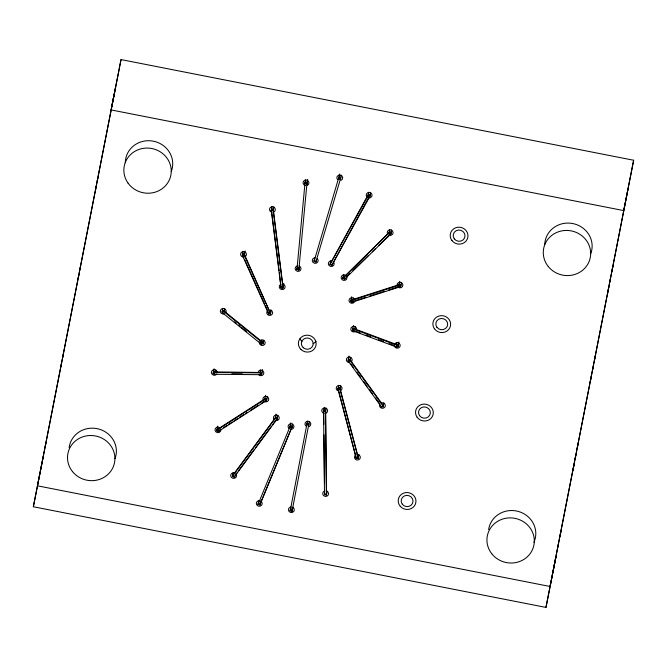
<?xml version="1.0" encoding="UTF-8"?>
<svg xmlns="http://www.w3.org/2000/svg" width="667" height="667" viewBox="0 0 667 667"><rect width="100%" height="100%" fill="white"/><g stroke="black" fill="none" stroke-linecap="round" stroke-linejoin="round"><path stroke-width="1" d="M237.444 472.228L234.325 476.947L232.466 476.58L232.808 474.812M277.022 419.201L277.372 417.434L275.504 417.067L275.163 418.834L276.105 414.09M307.645 179.406L306.703 184.15L306.887 183.183L305.002 182.983L296.957 269.393L298.849 269.593L307.053 182.383L305.186 182.016L304.844 183.784L305.636 179.815M338.152 388.761L338.311 387.494L340.17 387.852L339.87 388.944L358.146 457.929L356.311 458.337L338.027 389.353L338.152 388.761L339.987 388.352L358.262 457.345L358.104 458.613L356.236 458.254L338.152 388.761L337.961 389.261L338.753 385.293M339.987 388.352L339.828 389.628L340.62 385.659M330.365 263.557L368.317 194.414L370.177 194.781L331.966 265.057L330.248 264.14L368.117 195.639L369.801 196.507L331.933 265.007L330.098 264.691L330.448 262.923M272.044 206.537L271.252 210.505L273.178 210.305L282.958 287.602L281.074 287.777L271.294 210.48L271.594 208.738L273.462 209.105L273.111 210.872L273.912 206.903M279.365 272.761L281.024 287.802L282.891 288.169L283.233 286.401M258.437 502.71L258.096 504.477L259.955 504.844L260.747 500.875M259.955 504.844L260.305 503.076M291.712 427.906L292.054 426.13L290.195 425.771L289.845 427.539L291.712 427.906L292.505 423.937M545.965 607.42L555.911 557.078L545.965 607.42L33.35 506.753L114.032 95.223M43.288 456.411L37.419 485.809L550.033 586.476L633.65 160.247L121.035 59.58L112.114 104.719M324.312 407.704L323.52 411.672L323.87 409.905L325.729 410.272L325.388 412.039L326.18 408.071M323.828 424.445L323.678 410.964L325.571 410.98L326.513 493.955L324.621 493.939L324.462 494.647L326.33 495.014L326.672 493.247M297.707 265.633L296.915 269.61L298.783 269.968L299.525 266.216M314.24 260.572L314.39 259.771M314.841 257.57L314.04 261.539L315.908 261.906L316.066 261.097M338.794 177.822L340.62 178.347L315.941 261.689L314.115 261.164L338.944 177.013L340.812 177.38L340.462 179.148L338.603 178.789L339.545 174.037M118.317 73.595L111.089 109.922L623.712 210.589L633.65 160.247M118.501 72.653L118.993 70.143M115.666 87.052L40.462 470.827M40.262 471.844L33.35 506.753M260.088 372.128L260.839 372.294L260.747 374.687L214.157 374.287L214.274 373.703L213.157 373.495L213.507 371.727L215.374 372.094M225.855 312.631L226.196 310.93L225.404 309.338L223.795 308.471L221.978 308.663L220.652 309.838L220.318 311.547L221.102 313.14L222.711 313.999L224.529 313.807M218.643 431.232L216.783 430.865L217.125 429.098M220.885 429.556L220.544 431.266L219.218 432.441L217.4 432.633L215.791 431.766L215.007 430.182L215.341 428.472L216.675 427.297L218.484 427.105L220.093 427.972M267.083 311.281L266.75 312.99L267.534 314.582L269.143 315.441L270.96 315.249L272.286 314.082L272.628 312.373L271.836 310.78L270.227 309.913M268.526 313.673L270.385 314.04L270.735 312.273M260.864 374.104L261.606 374.262L261.956 372.494L214.257 371.894L214.157 374.287M262.881 399.433L263.215 397.724L264.541 396.548L266.358 396.356L267.967 397.224L268.759 398.808L268.417 400.517L267.092 401.692L265.274 401.884L263.665 401.017M290.203 510.78L290.554 509.013L292.413 509.38L292.071 511.147L290.203 510.78L290.995 506.812M344.781 279.006L342.913 278.639L343.263 276.872M347.015 277.33L346.682 279.039L345.356 280.215L343.538 280.407L341.929 279.54L341.137 277.956L341.479 276.246L342.805 275.071L344.622 274.879L346.231 275.746M352.618 301.868L350.759 301.501L351.1 299.725L352.968 300.092L353.41 297.899M360.113 332.841L352.568 330.182L352.91 328.414L354.777 328.781M351.868 361.214L352.201 359.505L351.417 357.921L349.808 357.053L347.991 357.245L346.665 358.421L346.331 360.13L347.115 361.714L348.724 362.581M391.587 230.24L390.845 233.992L391.637 230.023M397.032 285.376L397.365 283.667L398.691 282.491L400.508 282.299L402.118 283.167L402.901 284.759L402.568 286.468L401.242 287.635L399.425 287.827L397.815 286.968M379.806 404.11L379.473 405.819L380.257 407.412L381.866 408.271L383.683 408.087L385.009 406.912L385.351 405.202L384.559 403.61L382.95 402.743L381.132 402.935M381.249 406.503L383.108 406.87L383.458 405.102M353.343 330.323L353.227 330.907L396.757 347.132L396.873 346.54L397.966 346.773L398.316 345.006L396.448 344.639L396.898 342.438M552.968 571.777L628.114 188.536M119.101 69.26L121.035 59.58M112.831 101.509L113.565 97.841M95.498 189.953L96.231 186.285M97.232 181.116L97.966 177.439M79.89 269.56L80.632 265.883M78.164 278.397L78.898 274.729M60.822 366.85L61.564 363.173M62.556 358.004L63.29 354.327M45.223 446.448L45.956 442.771M222.886 308.262L222.094 312.231L222.436 310.463L224.304 310.83M222.478 312.806L223.804 310.847L262.806 342.338L262.69 342.93L261.481 344.297L222.478 312.806L223.804 310.847M224.154 311.606L224.696 308.846M213.157 373.495L214.099 368.751M215.224 372.87L215.816 369.893M243.163 251.376L242.371 255.344L242.713 253.568L244.581 253.935M242.488 255.569L242.605 254.977L244.347 254.302L270.385 313.223L268.643 313.907L242.488 255.569L244.222 254.886L244.347 254.302M244.43 254.711L245.173 250.959M216.783 430.865L217.725 426.121M217.225 429.998L217.342 429.406L265.216 398.666L266.183 400.759L218.309 431.499L217.225 429.998L265.099 399.25L265.216 398.666M218.309 431.499L221.035 429.24M218.993 429.465L219.385 427.48M232.466 476.58L233.258 472.611M234.234 476.997L276.93 419.251L275.371 418.192L232.675 475.938L234.234 476.997L234.35 476.413M261.839 339.97L261.439 341.963L263.307 342.321L262.956 344.097L263.748 340.128M261.481 344.297L262.806 342.338M268.643 313.907L268.759 313.315M270.385 314.04L271.177 310.072M259.947 372.903L260.539 369.927M260.747 374.687L260.839 372.294M261.606 374.262L262.548 369.518M281.074 287.777L281.191 287.194L283.075 287.01L273.295 209.713L271.419 209.897L271.252 210.505M282.891 288.169L283.834 283.425M264.849 399.124L265.599 395.373M267.309 396.515L266.517 400.483L266.867 398.716L264.999 398.349M298.849 269.593L298.966 269.001M298.783 269.968L299.575 266M258.096 504.477L258.888 500.508M276.93 419.251L277.822 415.233M315.908 261.906L316.308 259.922M289.845 427.539L290.787 422.795M340.462 179.148L341.254 175.179M330.098 264.691L330.89 260.722M331.933 265.007L332.049 264.424M307.52 421.069L306.728 425.037L307.07 423.27L308.938 423.637L308.588 425.404L309.38 421.436M292.071 511.147L292.863 507.178M342.913 278.639L343.705 274.671M343.213 277.889L389.403 232.291L390.77 233.567L390.654 234.15L344.589 279.165L343.213 277.889L389.403 232.291M344.589 279.165L344.706 278.573L343.338 277.297M367.967 196.181L368.759 192.213M325.454 411.572L323.562 411.556L324.504 494.522L326.396 494.539L325.571 410.98M370.627 192.58L369.835 196.548L369.918 195.915L368.234 195.047M350.759 301.501L351.701 296.748M351.426 300.525L351.542 299.942L399.591 284.501L400.108 286.802L352.059 302.243L351.426 300.525L399.475 285.092L399.591 284.501M352.059 302.243L351.542 299.942M352.568 330.182L353.51 325.438M397.424 345.448L397.54 344.864L354.002 328.639L353.885 329.223L397.424 345.448L396.757 347.132M349.041 356.07L348.099 360.814L348.449 359.046L350.308 359.413M348.316 361.206L349.983 359.605L383.125 405.303L383.008 405.886L381.457 406.895L348.316 361.206L349.983 359.605M354.627 329.556L355.219 326.58M350.167 360.188L350.759 357.212M324.504 494.522L324.621 493.939M326.33 495.014L327.122 491.045M389.778 229.656L388.986 233.625L389.328 231.858L391.195 232.224M356.311 458.337L356.428 457.754M358.104 458.613L358.896 454.644M398.999 285.067L399.741 281.316M401.459 282.458L400.667 286.426L401.017 284.659L399.149 284.292M381.457 406.895L383.125 405.303M383.108 406.87L383.9 402.901M397.966 346.773L398.908 342.021M609.846 281.782L610.58 278.106M611.881 271.469L612.981 265.958M607.545 293.58L608.846 286.952M590.212 382.024L591.512 375.396M592.513 370.227L593.246 366.55M594.547 359.913L595.648 354.402M573.445 467.509L574.179 463.84M575.179 458.671L575.913 454.994M577.213 448.357L578.314 442.846M572.878 470.468L573.979 464.957M559.88 536.802L560.98 531.291M557.845 547.115L558.579 543.438M296.915 269.61L297.073 268.809M358.262 457.345L358.454 456.845M353.227 330.907L354.002 328.639M396.873 346.54L397.54 344.864M260.08 504.119L291.838 427.18L290.07 426.488L258.196 504.019L259.963 504.711L291.721 427.772L289.953 427.08M232.791 475.346L275.488 417.609L277.047 418.668L272.711 424.529M238.678 470.552L254.152 449.633M255.386 447.957L271.477 426.196M346.19 277.122L349.908 273.495M352.876 270.585L368.484 255.344M372.194 251.709L375.171 248.808M378.889 245.181L390.77 233.567M273.687 212.081L275.021 210.914L275.354 209.205L274.562 207.612L272.953 206.745L271.144 206.937L269.81 208.112L269.476 209.822L270.268 211.414L271.869 212.273M307.279 185.359L308.604 184.192L308.946 182.483L308.154 180.89L306.545 180.023L304.727 180.215L303.402 181.391L303.068 183.1L303.852 184.692L305.461 185.551M244.806 256.92L246.131 255.744L246.465 254.035L245.681 252.443L244.072 251.584L242.254 251.776L240.929 252.951L240.595 254.652L241.379 256.245L242.988 257.112M341.037 180.365L342.371 179.19L342.705 177.48L341.913 175.888L340.303 175.029L338.494 175.221L337.16 176.396L336.827 178.097L337.61 179.69M296.807 266.041L295.473 267.209L295.139 268.918L295.931 270.51L297.54 271.377L299.35 271.186L300.684 270.01L301.017 268.301L300.233 266.708M280.915 284.234L279.59 285.409L279.256 287.118L280.04 288.711L281.649 289.57L283.467 289.378L284.792 288.211L285.126 286.502L284.342 284.909L282.733 284.042M313.932 257.971L312.606 259.146L312.273 260.855L313.056 262.439L314.666 263.307L316.483 263.115L317.809 261.939L318.142 260.23L317.359 258.646M216.925 373.904L215.599 375.071L213.782 375.263L212.173 374.404L211.389 372.811L211.722 371.102L213.048 369.927L214.866 369.735L216.475 370.602L217.259 372.194M258.304 371.502L259.638 370.335L261.447 370.143L263.056 371.002L263.849 372.595L263.515 374.304L262.181 375.479L260.363 375.671L258.754 374.804M354.519 301.901L353.193 303.076L351.376 303.268L349.766 302.401L348.983 300.809L349.316 299.108L350.65 297.932L352.459 297.74L354.069 298.599M340.403 390.837L341.729 389.661L342.063 387.952L341.279 386.36L339.67 385.501L337.852 385.693L336.527 386.868L336.193 388.578L336.977 390.162L338.586 391.029M394.664 344.014L395.99 342.838L397.807 342.646L399.416 343.505L400.2 345.097L399.867 346.807L398.541 347.982L396.723 348.174L395.114 347.307L394.33 345.723M309.163 426.613L310.488 425.438L310.83 423.728L310.038 422.144L308.429 421.277L306.62 421.469L305.286 422.645L304.952 424.354L305.736 425.938M325.955 413.257L327.289 412.081L327.622 410.372L326.838 408.779L325.229 407.921L323.412 408.112L322.086 409.28L321.744 410.989L322.536 412.581L324.145 413.448M290.095 507.212L288.761 508.387L288.427 510.097L289.22 511.689L290.829 512.548L292.638 512.356L293.972 511.189L294.305 509.48L293.522 507.887M356.128 454.686L354.802 455.853L354.469 457.562L355.253 459.154L356.862 460.022L358.679 459.83L360.005 458.654L360.338 456.945L359.555 455.353L357.946 454.494M324.354 491.079L323.02 492.254L322.686 493.964L323.478 495.556L325.087 496.415L326.897 496.223L328.231 495.047L328.564 493.338L327.772 491.754L326.171 490.887M223.645 427.564L227.13 425.321M228.873 424.204L232.349 421.969M234.092 420.852L237.577 418.618M239.32 417.5L243.672 414.699M245.406 413.582L247.149 412.464M250.634 410.23L258.462 405.194M261.08 403.518L266.3 400.167M353.16 301.334L365.908 297.24M369.826 295.981L384.542 291.254M388.461 289.995L399.25 286.535M338.027 389.353L339.87 388.944M368.593 197.949L370.41 197.757L371.736 196.582L372.069 194.881L371.286 193.288L369.676 192.421L367.859 192.613L366.533 193.789L366.2 195.498L366.983 197.09M389.603 235.393L391.421 235.201L392.746 234.034L393.088 232.324L392.296 230.732L390.687 229.865L388.878 230.057L387.544 231.232L387.21 232.941L387.994 234.534M331.807 260.93L329.99 261.122L328.664 262.298L328.322 264.007L329.114 265.599L330.724 266.458L332.541 266.266L333.867 265.091L334.2 263.382L333.417 261.798M260.989 340.162L262.798 339.97L264.407 340.829L265.199 342.421L264.866 344.13L263.532 345.306L261.714 345.498L260.105 344.631L259.321 343.038M355.002 331.757L353.185 331.949L351.584 331.082L350.792 329.498L351.125 327.789L352.459 326.613L354.269 326.421L355.878 327.289L356.67 328.873M275.779 420.61L277.597 420.418L278.931 419.243L279.265 417.534L278.473 415.941L276.863 415.082L275.054 415.274L273.72 416.441L273.387 418.151L274.179 419.743M290.47 429.306L292.288 429.114L293.613 427.939L293.947 426.23L293.163 424.637L291.554 423.778L289.736 423.97L288.411 425.146L288.069 426.855L288.861 428.439M234.167 472.82L232.358 473.011L231.024 474.187L230.69 475.896L231.474 477.489L233.083 478.347L234.901 478.156L236.235 476.98L236.568 475.279L235.776 473.687M259.797 500.717L257.979 500.909L256.653 502.084L256.32 503.793L257.103 505.378L258.713 506.245L260.53 506.053L261.856 504.877L262.198 503.168L261.406 501.584M214.14 372.478L260.722 372.886M231.874 373.853L242.229 373.937M304.886 183.575L306.77 183.767M306.778 424.746L308.646 425.104M338.678 178.414L340.503 178.931M365.916 335.009L370.752 336.81M378.497 339.695L383.333 341.496M389.136 343.655L393.972 345.464M223.687 311.439L262.69 342.93M234.534 321.853L236.126 323.145M238.511 325.071L240.103 326.355M241.696 327.639L246.473 331.499M259.205 341.779L260.797 343.063M389.286 232.875L390.654 234.15M349.867 360.197L383.008 405.886M348.432 360.614L349.633 362.273M350.842 363.94L353.252 367.259M356.87 372.244L360.48 377.23M363.498 381.382L367.108 386.368M369.518 389.695L372.536 393.847M375.546 397.999L379.765 403.818M265.099 399.25L266.183 400.759M244.222 254.886L270.385 313.223M242.605 254.977L243.864 257.804M244.714 259.688L264.541 303.91M265.383 305.786L268.334 312.373M399.475 285.092L400.108 286.802M271.419 209.897L278.456 265.549M278.714 267.609L279.106 270.702M323.945 434.817L324.504 483.567M214.257 371.894L214.274 373.703M488.628 529.556A23.745 22.528 11.3 0 1 518.384 511.456A23.745 22.528 11.3 0 1 533.933 542.304M125.321 162.748A23.745 22.528 11.3 0 1 153.243 141.162A23.745 22.528 11.3 0 1 171.261 171.536M69.151 447.599A23.745 22.528 11.3 0 1 98.057 428.856A23.745 22.528 11.3 0 1 115.049 458.654M544.747 244.464A23.745 22.528 11.3 0 1 572.811 223.553A23.745 22.528 11.3 0 1 590.795 253.577M316.025 341.246A8.904 8.446 11.3 0 1 313.198 343.68M301.943 341.612A8.904 8.446 11.3 0 1 300.15 338.327M306.895 424.154L290.262 510.488L292.121 510.847L308.763 424.512L306.895 424.154M301 349.508A8.904 8.446 11.3 0 0 315.85 345.956A8.904 8.446 11.3 0 0 304.927 335.409A8.904 8.446 11.3 0 0 301 349.508M303.302 347.74A5.936 5.636 11.3 0 0 313.056 344.906A5.936 5.636 11.3 0 0 305.428 338.219A5.936 5.636 11.3 0 0 303.302 347.74M491.737 553.718A23.745 22.528 11.3 0 0 532.466 549.65A23.745 22.528 11.3 0 0 507.695 518.001A23.745 22.528 11.3 0 0 491.737 553.718M128.081 183.142A23.745 22.528 11.3 0 0 168.993 180.682A23.745 22.528 11.3 0 0 145.589 148.107A23.745 22.528 11.3 0 0 128.081 183.142M72.578 471.677A23.745 22.528 11.3 0 0 113.215 466.917A23.745 22.528 11.3 0 0 87.861 435.676A23.745 22.528 11.3 0 0 72.578 471.677M548.332 266.592A23.745 22.528 11.3 0 0 588.969 261.839A23.745 22.528 11.3 0 0 563.615 230.599A23.745 22.528 11.3 0 0 548.332 266.592M451.984 240.62A8.904 8.446 11.3 0 0 467.267 239.136A8.904 8.446 11.3 0 0 458.012 227.239A8.904 8.446 11.3 0 0 451.984 240.62M434.425 328.764A8.904 8.446 11.3 0 0 449.775 327.914A8.904 8.446 11.3 0 0 441.062 315.658A8.904 8.446 11.3 0 0 434.425 328.764M417.092 417.208A8.904 8.446 11.3 0 0 432.441 416.358A8.904 8.446 11.3 0 0 423.728 404.102A8.904 8.446 11.3 0 0 417.092 417.208M400.292 506.328A8.904 8.446 11.3 0 0 415.441 504.035A8.904 8.446 11.3 0 0 405.511 492.638A8.904 8.446 11.3 0 0 400.292 506.328M454.277 238.861A5.936 5.636 11.3 0 0 464.49 238.094A5.936 5.636 11.3 0 0 458.504 230.04A5.936 5.636 11.3 0 0 454.277 238.861M436.868 327.214A5.936 5.636 11.3 0 0 447.098 326.647A5.936 5.636 11.3 0 0 441.296 318.476A5.936 5.636 11.3 0 0 436.868 327.214M419.535 415.658A5.936 5.636 11.3 0 0 429.765 415.091A5.936 5.636 11.3 0 0 423.954 406.92A5.936 5.636 11.3 0 0 419.535 415.658M402.201 504.102A5.936 5.636 11.3 0 0 412.431 503.535A5.936 5.636 11.3 0 0 406.62 495.364A5.936 5.636 11.3 0 0 402.201 504.102"/></g></svg>
